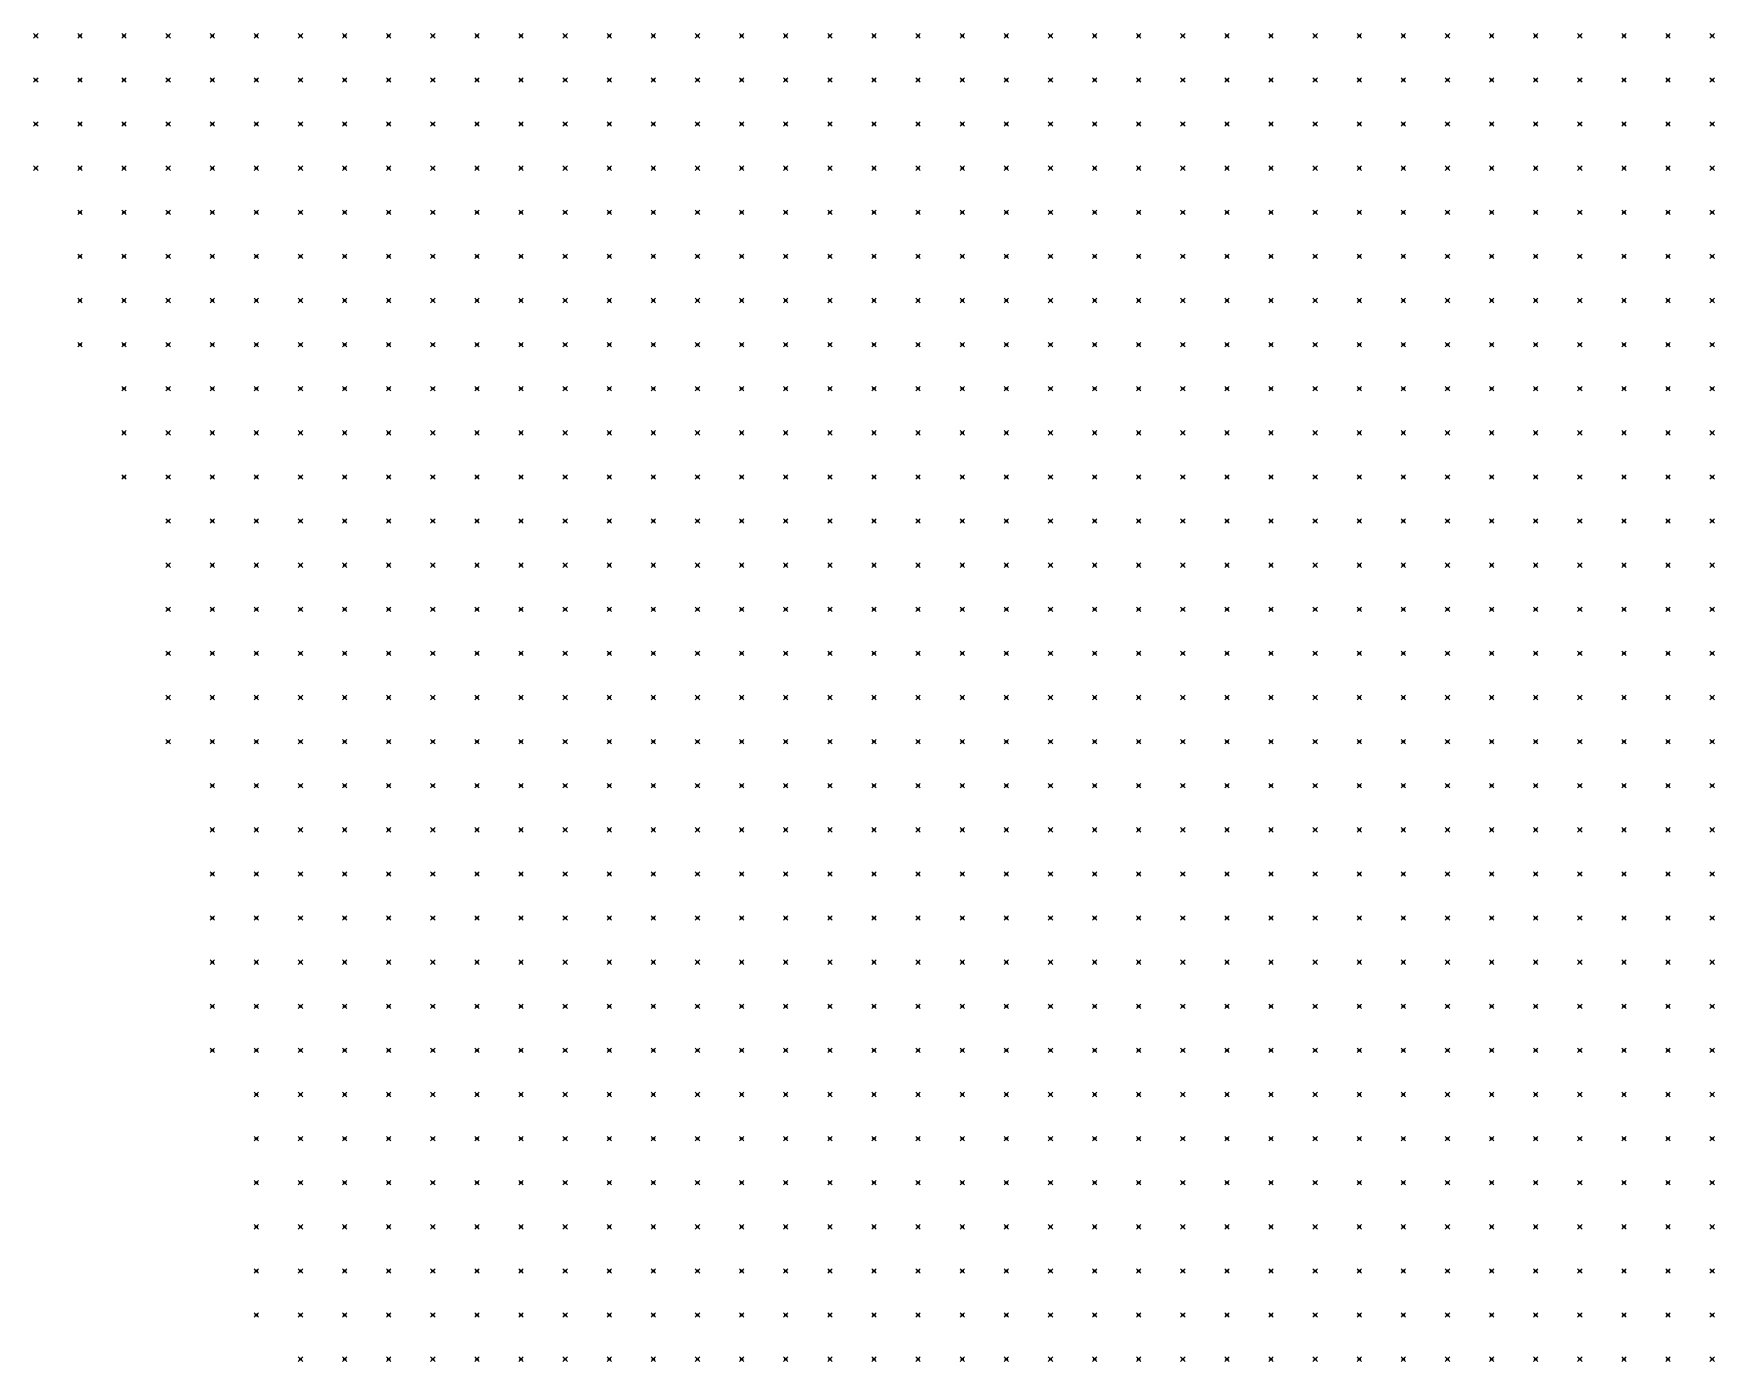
# Model space of a CAD drawing. Header units: metres. Extents: x 441556 to 446409, y 432338 to 461058.
# Drawn here: x 443727.1 to 443841.4, y 446105.1 to 446195.3 of the extents above; entities that cross this region are included whole.
import ezdxf

# ---------------------------------------------------------------- set-up
doc = ezdxf.new("R2010")
doc.units = ezdxf.units.M
doc.header["$MEASUREMENT"] = 0
doc.header["$PDMODE"] = 35
doc.header["$PDSIZE"] = 0.15
doc.layers.add('DTM-NOK-RevN_POINTS', color=91, linetype='Continuous')

msp = doc.modelspace()

# ---------------------------------------------------------------- linework, layer by layer
at = {"layer": 'DTM-NOK-RevN_POINTS'}
for p in [(443727.238, 446195.188, 488.461), (443730.237, 446195.188, 489.118), (443733.237, 446195.188, 489.915), (443736.236, 446195.188, 490.688), (443739.235, 446195.188, 491.676), (443742.235, 446195.188, 492.855), (443745.234, 446195.188, 493.84), (443748.233, 446195.188, 494.926), (443751.233, 446195.188, 495.488), (443754.232, 446195.188, 495.737), (443757.231, 446195.188, 495.699), (443760.231, 446195.188, 495.5), (443763.23, 446195.188, 494.868), (443766.229, 446195.188, 494.628), (443769.229, 446195.188, 494.293), (443772.228, 446195.188, 493.596), (443775.228, 446195.188, 492.779), (443778.227, 446195.188, 491.819), (443781.226, 446195.188, 490.841), (443784.226, 446195.188, 489.888), (443787.225, 446195.188, 488.761), (443790.224, 446195.188, 487.502), (443793.224, 446195.188, 486.4), (443796.223, 446195.188, 484.902), (443799.222, 446195.188, 483.657), (443802.222, 446195.188, 482.435), (443805.221, 446195.188, 481.112), (443808.221, 446195.188, 479.758), (443811.22, 446195.188, 478.684), (443814.219, 446195.188, 477.213), (443817.219, 446195.188, 475.537), (443820.218, 446195.188, 474.573), (443823.217, 446195.188, 473.397), (443826.217, 446195.188, 472.233), (443829.216, 446195.188, 471.049), (443832.215, 446195.188, 469.946), (443835.215, 446195.188, 468.918), (443838.214, 446195.188, 468.055), (443841.213, 446195.188, 467.556), (443727.238, 446192.189, 490.026), (443730.237, 446192.189, 490.614), (443733.237, 446192.189, 491.414), (443736.236, 446192.189, 492.132), (443739.235, 446192.189, 493.003), (443742.235, 446192.189, 493.898), (443745.234, 446192.189, 494.831), (443748.233, 446192.189, 495.531), (443751.233, 446192.189, 496.062), (443754.232, 446192.189, 496.283), (443757.231, 446192.189, 496.284), (443760.231, 446192.189, 495.956), (443763.23, 446192.189, 495.523), (443766.229, 446192.189, 495.357), (443769.229, 446192.189, 494.745), (443772.228, 446192.189, 493.782), (443775.228, 446192.189, 493.176), (443778.227, 446192.189, 491.952), (443781.226, 446192.189, 491.126), (443784.226, 446192.189, 489.97), (443787.225, 446192.189, 488.702), (443790.224, 446192.189, 487.538), (443793.224, 446192.189, 486.288), (443796.223, 446192.189, 484.961), (443799.222, 446192.189, 483.669), (443802.222, 446192.189, 482.445), (443805.221, 446192.189, 481.145), (443808.221, 446192.189, 480.078), (443811.22, 446192.189, 478.71), (443814.219, 446192.189, 477.167), (443817.219, 446192.189, 475.667), (443820.218, 446192.189, 474.482), (443823.217, 446192.189, 473.328), (443826.217, 446192.189, 472.093), (443829.216, 446192.189, 470.929), (443832.215, 446192.189, 469.559), (443835.215, 446192.189, 468.854), (443838.214, 446192.189, 467.966), (443841.213, 446192.189, 467.557), (443727.238, 446189.19, 491.813), (443730.237, 446189.19, 492.497), (443733.237, 446189.19, 493.321), (443736.236, 446189.19, 494.103), (443739.235, 446189.19, 494.721), (443742.235, 446189.19, 495.643), (443745.234, 446189.19, 496.072), (443748.233, 446189.19, 496.396), (443751.233, 446189.19, 496.838), (443754.232, 446189.19, 497.027), (443757.231, 446189.19, 496.79), (443760.231, 446189.19, 496.469), (443763.23, 446189.19, 496.365), (443766.229, 446189.19, 496.105), (443769.229, 446189.19, 494.982), (443772.228, 446189.19, 493.914), (443775.228, 446189.19, 493.153), (443778.227, 446189.19, 492.374), (443781.226, 446189.19, 491.078), (443784.226, 446189.19, 489.959), (443787.225, 446189.19, 488.705), (443790.224, 446189.19, 487.343), (443793.224, 446189.19, 486.242), (443796.223, 446189.19, 484.956), (443799.222, 446189.19, 483.736), (443802.222, 446189.19, 482.563), (443805.221, 446189.19, 481.024), (443808.221, 446189.19, 480.041), (443811.22, 446189.19, 478.63), (443814.219, 446189.19, 477.053), (443817.219, 446189.19, 475.605), (443820.218, 446189.19, 474.43), (443823.217, 446189.19, 473.173), (443826.217, 446189.19, 471.824), (443829.216, 446189.19, 470.77), (443832.215, 446189.19, 469.522), (443835.215, 446189.19, 468.632), (443838.214, 446189.19, 468.021), (443841.213, 446189.19, 467.528), (443727.238, 446186.19, 493.472), (443730.237, 446186.19, 494.171), (443733.237, 446186.19, 495.095), (443736.236, 446186.19, 496.269), (443739.235, 446186.19, 496.981), (443742.235, 446186.19, 497.764), (443745.234, 446186.19, 497.967), (443748.233, 446186.19, 497.912), (443751.233, 446186.19, 498.004), (443754.232, 446186.19, 497.897), (443757.231, 446186.19, 497.307), (443760.231, 446186.19, 497.237), (443763.23, 446186.19, 497.015), (443766.229, 446186.19, 496.456), (443769.229, 446186.19, 495.054), (443772.228, 446186.19, 494.017), (443775.228, 446186.19, 493.059), (443778.227, 446186.19, 492.199), (443781.226, 446186.19, 491.188), (443784.226, 446186.19, 489.436), (443787.225, 446186.19, 488.714), (443790.224, 446186.19, 487.147), (443793.224, 446186.19, 486.205), (443796.223, 446186.19, 484.972), (443799.222, 446186.19, 483.746), (443802.222, 446186.19, 482.514), (443805.221, 446186.19, 480.789), (443808.221, 446186.19, 479.897), (443811.22, 446186.19, 478.417), (443814.219, 446186.19, 476.869), (443817.219, 446186.19, 475.419), (443820.218, 446186.19, 474.186), (443823.217, 446186.19, 472.794), (443826.217, 446186.19, 471.632), (443829.216, 446186.19, 470.427), (443832.215, 446186.19, 469.39), (443835.215, 446186.19, 468.519), (443838.214, 446186.19, 468.131), (443841.213, 446186.19, 467.478), (443730.237, 446183.191, 495.949), (443733.237, 446183.191, 496.89), (443736.236, 446183.191, 498.338), (443739.235, 446183.191, 498.977), (443742.235, 446183.191, 499.143), (443745.234, 446183.191, 499.182), (443748.233, 446183.191, 499.323), (443751.233, 446183.191, 498.985), (443754.232, 446183.191, 498.599), (443757.231, 446183.191, 497.912), (443760.231, 446183.191, 497.762), (443763.23, 446183.191, 497.189), (443766.229, 446183.191, 496.263), (443769.229, 446183.191, 495.213), (443772.228, 446183.191, 494.221), (443775.228, 446183.191, 493.154), (443778.227, 446183.191, 492.289), (443781.226, 446183.191, 491.242), (443784.226, 446183.191, 489.874), (443787.225, 446183.191, 488.481), (443790.224, 446183.191, 486.959), (443793.224, 446183.191, 485.937), (443796.223, 446183.191, 484.754), (443799.222, 446183.191, 483.603), (443802.222, 446183.191, 482.112), (443805.221, 446183.191, 480.661), (443808.221, 446183.191, 479.836), (443811.22, 446183.191, 478.102), (443814.219, 446183.191, 476.487), (443817.219, 446183.191, 475.448), (443820.218, 446183.191, 474.131), (443823.217, 446183.191, 472.858), (443826.217, 446183.191, 471.657), (443829.216, 446183.191, 470.559), (443832.215, 446183.191, 469.409), (443835.215, 446183.191, 468.671), (443838.214, 446183.191, 468.227), (443841.213, 446183.191, 467.085), (443730.237, 446180.192, 497.638), (443733.237, 446180.192, 498.458), (443736.236, 446180.192, 499.447), (443739.235, 446180.192, 499.573), (443742.235, 446180.192, 499.649), (443745.234, 446180.192, 499.611), (443748.233, 446180.192, 499.496), (443751.233, 446180.192, 499.312), (443754.232, 446180.192, 498.847), (443757.231, 446180.192, 498.542), (443760.231, 446180.192, 498.128), (443763.23, 446180.192, 497.313), (443766.229, 446180.192, 496.254), (443769.229, 446180.192, 495.293), (443772.228, 446180.192, 494.295), (443775.228, 446180.192, 493.217), (443778.227, 446180.192, 492.258), (443781.226, 446180.192, 490.678), (443784.226, 446180.192, 489.22), (443787.225, 446180.192, 488.268), (443790.224, 446180.192, 487.089), (443793.224, 446180.192, 485.74), (443796.223, 446180.192, 484.465), (443799.222, 446180.192, 483.408), (443802.222, 446180.192, 481.85), (443805.221, 446180.192, 480.568), (443808.221, 446180.192, 479.657), (443811.22, 446180.192, 478.072), (443814.219, 446180.192, 476.366), (443817.219, 446180.192, 475.518), (443820.218, 446180.192, 474.371), (443823.217, 446180.192, 472.861), (443826.217, 446180.192, 471.5), (443829.216, 446180.192, 470.465), (443832.215, 446180.192, 469.295), (443835.215, 446180.192, 468.815), (443838.214, 446180.192, 467.945), (443841.213, 446180.192, 466.459), (443730.237, 446177.192, 499.092), (443733.237, 446177.192, 499.693), (443736.236, 446177.192, 499.582), (443739.235, 446177.192, 499.665), (443742.235, 446177.192, 499.726), (443745.234, 446177.192, 499.801), (443748.233, 446177.192, 499.629), (443751.233, 446177.192, 499.569), (443754.232, 446177.192, 499.524), (443757.231, 446177.192, 499.165), (443760.231, 446177.192, 498.373), (443763.23, 446177.192, 497.391), (443766.229, 446177.192, 496.339), (443769.229, 446177.192, 495.362), (443772.228, 446177.192, 494.118), (443775.228, 446177.192, 492.935), (443778.227, 446177.192, 492.037), (443781.226, 446177.192, 490.784), (443784.226, 446177.192, 489.242), (443787.225, 446177.192, 488.198), (443790.224, 446177.192, 486.932), (443793.224, 446177.192, 485.623), (443796.223, 446177.192, 484.643), (443799.222, 446177.192, 483.463), (443802.222, 446177.192, 481.978), (443805.221, 446177.192, 480.501), (443808.221, 446177.192, 479.873), (443811.22, 446177.192, 478.118), (443814.219, 446177.192, 476.652), (443817.219, 446177.192, 475.69), (443820.218, 446177.192, 474.196), (443823.217, 446177.192, 472.931), (443826.217, 446177.192, 471.582), (443829.216, 446177.192, 470.566), (443832.215, 446177.192, 469.615), (443835.215, 446177.192, 468.952), (443838.214, 446177.192, 468.354), (443841.213, 446177.192, 466.457), (443730.237, 446174.193, 500.657), (443733.237, 446174.193, 501.225), (443736.236, 446174.193, 500.663), (443739.235, 446174.193, 500.036), (443742.235, 446174.193, 499.816), (443745.234, 446174.193, 499.802), (443748.233, 446174.193, 499.77), (443751.233, 446174.193, 500.1), (443754.232, 446174.193, 500.27), (443757.231, 446174.193, 499.684), (443760.231, 446174.193, 498.677), (443763.23, 446174.193, 497.739), (443766.229, 446174.193, 496.722), (443769.229, 446174.193, 495.3), (443772.228, 446174.193, 494.014), (443775.228, 446174.193, 492.801), (443778.227, 446174.193, 491.659), (443781.226, 446174.193, 490.463), (443784.226, 446174.193, 489.308), (443787.225, 446174.193, 487.982), (443790.224, 446174.193, 486.921), (443793.224, 446174.193, 485.714), (443796.223, 446174.193, 484.643), (443799.222, 446174.193, 483.111), (443802.222, 446174.193, 481.588), (443805.221, 446174.193, 480.552), (443808.221, 446174.193, 480.099), (443811.22, 446174.193, 478.121), (443814.219, 446174.193, 476.695), (443817.219, 446174.193, 475.84), (443820.218, 446174.193, 474.44), (443823.217, 446174.193, 472.913), (443826.217, 446174.193, 471.707), (443829.216, 446174.193, 470.585), (443832.215, 446174.193, 469.5), (443835.215, 446174.193, 469.014), (443838.214, 446174.193, 468.003), (443841.213, 446174.193, 466.253), (443733.237, 446171.193, 502.684), (443736.236, 446171.193, 502.934), (443739.235, 446171.193, 502.27), (443742.235, 446171.193, 501.316), (443745.234, 446171.193, 500.344), (443748.233, 446171.193, 500.249), (443751.233, 446171.193, 500.847), (443754.232, 446171.193, 500.868), (443757.231, 446171.193, 500.059), (443760.231, 446171.193, 498.901), (443763.23, 446171.193, 497.793), (443766.229, 446171.193, 496.676), (443769.229, 446171.193, 495.308), (443772.228, 446171.193, 493.696), (443775.228, 446171.193, 492.325), (443778.227, 446171.193, 491.493), (443781.226, 446171.193, 490.592), (443784.226, 446171.193, 488.971), (443787.225, 446171.193, 487.936), (443790.224, 446171.193, 486.896), (443793.224, 446171.193, 485.656), (443796.223, 446171.193, 484.291), (443799.222, 446171.193, 483.027), (443802.222, 446171.193, 481.144), (443805.221, 446171.193, 480.506), (443808.221, 446171.193, 479.858), (443811.22, 446171.193, 478.026), (443814.219, 446171.193, 476.8), (443817.219, 446171.193, 475.871), (443820.218, 446171.193, 474.333), (443823.217, 446171.193, 473.132), (443826.217, 446171.193, 471.879), (443829.216, 446171.193, 470.681), (443832.215, 446171.193, 469.658), (443835.215, 446171.193, 469.303), (443838.214, 446171.193, 467.726), (443841.213, 446171.193, 465.903), (443733.237, 446168.194, 503.879), (443736.236, 446168.194, 504.13), (443739.235, 446168.194, 504.237), (443742.235, 446168.194, 503.854), (443745.234, 446168.194, 502.485), (443748.233, 446168.194, 501.735), (443751.233, 446168.194, 501.722), (443754.232, 446168.194, 501.503), (443757.231, 446168.194, 500.377), (443760.231, 446168.194, 499.054), (443763.23, 446168.194, 497.882), (443766.229, 446168.194, 496.715), (443769.229, 446168.194, 495.511), (443772.228, 446168.194, 493.99), (443775.228, 446168.194, 492.643), (443778.227, 446168.194, 491.619), (443781.226, 446168.194, 490.399), (443784.226, 446168.194, 488.919), (443787.225, 446168.194, 487.936), (443790.224, 446168.194, 486.824), (443793.224, 446168.194, 485.303), (443796.223, 446168.194, 483.796), (443799.222, 446168.194, 482.667), (443802.222, 446168.194, 480.887), (443805.221, 446168.194, 480.25), (443808.221, 446168.194, 479.668), (443811.22, 446168.194, 478.264), (443814.219, 446168.194, 477.034), (443817.219, 446168.194, 476.077), (443820.218, 446168.194, 474.641), (443823.217, 446168.194, 473.409), (443826.217, 446168.194, 472.034), (443829.216, 446168.194, 470.843), (443832.215, 446168.194, 469.663), (443835.215, 446168.194, 469.353), (443838.214, 446168.194, 467.509), (443841.213, 446168.194, 465.604), (443733.237, 446165.195, 504.839), (443736.236, 446165.195, 505.183), (443739.235, 446165.195, 505.278), (443742.235, 446165.195, 505.03), (443745.234, 446165.195, 503.916), (443748.233, 446165.195, 502.89), (443751.233, 446165.195, 502.664), (443754.232, 446165.195, 501.911), (443757.231, 446165.195, 500.652), (443760.231, 446165.195, 499.721), (443763.23, 446165.195, 498.344), (443766.229, 446165.195, 496.935), (443769.229, 446165.195, 495.43), (443772.228, 446165.195, 494.036), (443775.228, 446165.195, 493.029), (443778.227, 446165.195, 491.744), (443781.226, 446165.195, 490.426), (443784.226, 446165.195, 488.728), (443787.225, 446165.195, 487.669), (443790.224, 446165.195, 486.406), (443793.224, 446165.195, 484.952), (443796.223, 446165.195, 483.464), (443799.222, 446165.195, 481.672), (443802.222, 446165.195, 480.48), (443805.221, 446165.195, 479.841), (443808.221, 446165.195, 479.31), (443811.22, 446165.195, 478.281), (443814.219, 446165.195, 477.439), (443817.219, 446165.195, 476.177), (443820.218, 446165.195, 474.744), (443823.217, 446165.195, 473.357), (443826.217, 446165.195, 472.169), (443829.216, 446165.195, 470.856), (443832.215, 446165.195, 470.07), (443835.215, 446165.195, 469.111), (443838.214, 446165.195, 467.191), (443841.213, 446165.195, 465.393), (443736.236, 446162.195, 506.355), (443739.235, 446162.195, 506.382), (443742.235, 446162.195, 505.843), (443745.234, 446162.195, 504.643), (443748.233, 446162.195, 504.065), (443751.233, 446162.195, 503.257), (443754.232, 446162.195, 502.098), (443757.231, 446162.195, 501.117), (443760.231, 446162.195, 499.918), (443763.23, 446162.195, 498.517), (443766.229, 446162.195, 496.688), (443769.229, 446162.195, 495.197), (443772.228, 446162.195, 493.876), (443775.228, 446162.195, 492.754), (443778.227, 446162.195, 491.739), (443781.226, 446162.195, 490.398), (443784.226, 446162.195, 488.957), (443787.225, 446162.195, 487.595), (443790.224, 446162.195, 486.1), (443793.224, 446162.195, 484.536), (443796.223, 446162.195, 483.063), (443799.222, 446162.195, 481.487), (443802.222, 446162.195, 480.497), (443805.221, 446162.195, 479.632), (443808.221, 446162.195, 479.167), (443811.22, 446162.195, 478.365), (443814.219, 446162.195, 477.465), (443817.219, 446162.195, 476.075), (443820.218, 446162.195, 474.855), (443823.217, 446162.195, 473.422), (443826.217, 446162.195, 472.064), (443829.216, 446162.195, 471.019), (443832.215, 446162.195, 470.178), (443835.215, 446162.195, 468.754), (443838.214, 446162.195, 466.898), (443841.213, 446162.195, 465.428), (443736.236, 446159.196, 507.447), (443739.235, 446159.196, 507.33), (443742.235, 446159.196, 506.478), (443745.234, 446159.196, 505.689), (443748.233, 446159.196, 504.804), (443751.233, 446159.196, 503.68), (443754.232, 446159.196, 502.424), (443757.231, 446159.196, 501.216), (443760.231, 446159.196, 500.148), (443763.23, 446159.196, 498.699), (443766.229, 446159.196, 496.695), (443769.229, 446159.196, 495.316), (443772.228, 446159.196, 493.626), (443775.228, 446159.196, 492.3), (443778.227, 446159.196, 491.339), (443781.226, 446159.196, 490.052), (443784.226, 446159.196, 488.862), (443787.225, 446159.196, 487.52), (443790.224, 446159.196, 486.001), (443793.224, 446159.196, 484.514), (443796.223, 446159.196, 483.157), (443799.222, 446159.196, 481.583), (443802.222, 446159.196, 480.479), (443805.221, 446159.196, 479.604), (443808.221, 446159.196, 478.868), (443811.22, 446159.196, 478.336), (443814.219, 446159.196, 477.416), (443817.219, 446159.196, 476.041), (443820.218, 446159.196, 474.55), (443823.217, 446159.196, 473.427), (443826.217, 446159.196, 472.085), (443829.216, 446159.196, 471.044), (443832.215, 446159.196, 470.372), (443835.215, 446159.196, 468.445), (443838.214, 446159.196, 466.527), (443841.213, 446159.196, 465.204), (443736.236, 446156.197, 508.486), (443739.235, 446156.197, 508.08), (443742.235, 446156.197, 507.178), (443745.234, 446156.197, 506.445), (443748.233, 446156.197, 505.411), (443751.233, 446156.197, 504.229), (443754.232, 446156.197, 502.804), (443757.231, 446156.197, 501.526), (443760.231, 446156.197, 500.219), (443763.23, 446156.197, 498.434), (443766.229, 446156.197, 496.782), (443769.229, 446156.197, 495.027), (443772.228, 446156.197, 493.319), (443775.228, 446156.197, 492.127), (443778.227, 446156.197, 491.177), (443781.226, 446156.197, 489.83), (443784.226, 446156.197, 488.695), (443787.225, 446156.197, 487.28), (443790.224, 446156.197, 485.698), (443793.224, 446156.197, 484.437), (443796.223, 446156.197, 483.111), (443799.222, 446156.197, 481.371), (443802.222, 446156.197, 480.416), (443805.221, 446156.197, 479.55), (443808.221, 446156.197, 478.759), (443811.22, 446156.197, 478.186), (443814.219, 446156.197, 476.942), (443817.219, 446156.197, 475.782), (443820.218, 446156.197, 474.493), (443823.217, 446156.197, 473.283), (443826.217, 446156.197, 472.07), (443829.216, 446156.197, 471.272), (443832.215, 446156.197, 470.148), (443835.215, 446156.197, 468.366), (443838.214, 446156.197, 466.444), (443841.213, 446156.197, 465.017), (443736.236, 446153.197, 509.236), (443739.235, 446153.197, 508.76), (443742.235, 446153.197, 508.153), (443745.234, 446153.197, 507.158), (443748.233, 446153.197, 505.88), (443751.233, 446153.197, 504.583), (443754.232, 446153.197, 503.154), (443757.231, 446153.197, 501.618), (443760.231, 446153.197, 500.106), (443763.23, 446153.197, 498.794), (443766.229, 446153.197, 497.066), (443769.229, 446153.197, 495.202), (443772.228, 446153.197, 493.539), (443775.228, 446153.197, 492.096), (443778.227, 446153.197, 490.858), (443781.226, 446153.197, 489.401), (443784.226, 446153.197, 488.238), (443787.225, 446153.197, 486.38), (443790.224, 446153.197, 485.285), (443793.224, 446153.197, 484.102), (443796.223, 446153.197, 483.302), (443799.222, 446153.197, 481.765), (443802.222, 446153.197, 480.404), (443805.221, 446153.197, 479.324), (443808.221, 446153.197, 478.653), (443811.22, 446153.197, 478.16), (443814.219, 446153.197, 476.82), (443817.219, 446153.197, 475.657), (443820.218, 446153.197, 474.577), (443823.217, 446153.197, 473.176), (443826.217, 446153.197, 472.123), (443829.216, 446153.197, 471.327), (443832.215, 446153.197, 469.791), (443835.215, 446153.197, 468.144), (443838.214, 446153.197, 466.433), (443841.213, 446153.197, 464.812), (443736.236, 446150.198, 509.952), (443739.235, 446150.198, 509.531), (443742.235, 446150.198, 508.659), (443745.234, 446150.198, 507.542), (443748.233, 446150.198, 506.23), (443751.233, 446150.198, 504.913), (443754.232, 446150.198, 503.513), (443757.231, 446150.198, 502.079), (443760.231, 446150.198, 500.736), (443763.23, 446150.198, 498.901), (443766.229, 446150.198, 497.177), (443769.229, 446150.198, 495.349), (443772.228, 446150.198, 493.732), (443775.228, 446150.198, 492.291), (443778.227, 446150.198, 491.015), (443781.226, 446150.198, 489.242), (443784.226, 446150.198, 487.927), (443787.225, 446150.198, 486.627), (443790.224, 446150.198, 485.064), (443793.224, 446150.198, 484.165), (443796.223, 446150.198, 483.398), (443799.222, 446150.198, 481.922), (443802.222, 446150.198, 480.447), (443805.221, 446150.198, 479.551), (443808.221, 446150.198, 478.66), (443811.22, 446150.198, 477.932), (443814.219, 446150.198, 476.829), (443817.219, 446150.198, 475.685), (443820.218, 446150.198, 474.473), (443823.217, 446150.198, 473.357), (443826.217, 446150.198, 472.27), (443829.216, 446150.198, 471.131), (443832.215, 446150.198, 469.522), (443835.215, 446150.198, 467.667), (443838.214, 446150.198, 466.01), (443841.213, 446150.198, 464.444), (443736.236, 446147.199, 510.757), (443739.235, 446147.199, 510.155), (443742.235, 446147.199, 509.221), (443745.234, 446147.199, 507.961), (443748.233, 446147.199, 506.633), (443751.233, 446147.199, 505.228), (443754.232, 446147.199, 503.488), (443757.231, 446147.199, 502.4), (443760.231, 446147.199, 500.725), (443763.23, 446147.199, 499.111), (443766.229, 446147.199, 497.303), (443769.229, 446147.199, 495.542), (443772.228, 446147.199, 494.079), (443775.228, 446147.199, 492.581), (443778.227, 446147.199, 491.27), (443781.226, 446147.199, 489.498), (443784.226, 446147.199, 488.065), (443787.225, 446147.199, 486.71), (443790.224, 446147.199, 485.068), (443793.224, 446147.199, 484.273), (443796.223, 446147.199, 483.619), (443799.222, 446147.199, 482.202), (443802.222, 446147.199, 480.929), (443805.221, 446147.199, 479.78), (443808.221, 446147.199, 478.867), (443811.22, 446147.199, 477.996), (443814.219, 446147.199, 476.899), (443817.219, 446147.199, 475.72), (443820.218, 446147.199, 474.491), (443823.217, 446147.199, 473.509), (443826.217, 446147.199, 472.068), (443829.216, 446147.199, 470.309), (443832.215, 446147.199, 468.999), (443835.215, 446147.199, 467.373), (443838.214, 446147.199, 465.575), (443841.213, 446147.199, 463.776), (443739.235, 446144.199, 510.779), (443742.235, 446144.199, 509.516), (443745.234, 446144.199, 508.416), (443748.233, 446144.199, 506.79), (443751.233, 446144.199, 505.303), (443754.232, 446144.199, 503.892), (443757.231, 446144.199, 502.532), (443760.231, 446144.199, 500.57), (443763.23, 446144.199, 499.285), (443766.229, 446144.199, 497.508), (443769.229, 446144.199, 495.899), (443772.228, 446144.199, 494.53), (443775.228, 446144.199, 493.13), (443778.227, 446144.199, 491.816), (443781.226, 446144.199, 489.839), (443784.226, 446144.199, 488.279), (443787.225, 446144.199, 487.172), (443790.224, 446144.199, 485.59), (443793.224, 446144.199, 484.611), (443796.223, 446144.199, 484.119), (443799.222, 446144.199, 482.523), (443802.222, 446144.199, 481.081), (443805.221, 446144.199, 479.947), (443808.221, 446144.199, 479.03), (443811.22, 446144.199, 477.964), (443814.219, 446144.199, 477.05), (443817.219, 446144.199, 475.691), (443820.218, 446144.199, 474.277), (443823.217, 446144.199, 473.371), (443826.217, 446144.199, 471.406), (443829.216, 446144.199, 469.657), (443832.215, 446144.199, 468.437), (443835.215, 446144.199, 467.019), (443838.214, 446144.199, 465.234), (443841.213, 446144.199, 463.492), (443739.235, 446141.2, 511.101), (443742.235, 446141.2, 509.599), (443745.234, 446141.2, 508.172), (443748.233, 446141.2, 506.999), (443751.233, 446141.2, 505.643), (443754.232, 446141.2, 504.004), (443757.231, 446141.2, 502.597), (443760.231, 446141.2, 501.054), (443763.23, 446141.2, 499.433), (443766.229, 446141.2, 497.792), (443769.229, 446141.2, 496.102), (443772.228, 446141.2, 494.527), (443775.228, 446141.2, 493.374), (443778.227, 446141.2, 492.34), (443781.226, 446141.2, 490.4), (443784.226, 446141.2, 488.806), (443787.225, 446141.2, 487.579), (443790.224, 446141.2, 486.287), (443793.224, 446141.2, 484.888), (443796.223, 446141.2, 484.404), (443799.222, 446141.2, 482.844), (443802.222, 446141.2, 481.214), (443805.221, 446141.2, 480.244), (443808.221, 446141.2, 479.167), (443811.22, 446141.2, 478.01), (443814.219, 446141.2, 476.955), (443817.219, 446141.2, 475.646), (443820.218, 446141.2, 474.353), (443823.217, 446141.2, 473.169), (443826.217, 446141.2, 471.37), (443829.216, 446141.2, 469.663), (443832.215, 446141.2, 468.105), (443835.215, 446141.2, 466.73), (443838.214, 446141.2, 465.262), (443841.213, 446141.2, 463.472), (443739.235, 446138.2, 511.397), (443742.235, 446138.2, 510.025), (443745.234, 446138.2, 508.726), (443748.233, 446138.2, 507.22), (443751.233, 446138.2, 505.678), (443754.232, 446138.2, 504.13), (443757.231, 446138.2, 502.689), (443760.231, 446138.2, 501.231), (443763.23, 446138.2, 499.499), (443766.229, 446138.2, 498.133), (443769.229, 446138.2, 496.575), (443772.228, 446138.2, 495.127), (443775.228, 446138.2, 493.732), (443778.227, 446138.2, 492.483), (443781.226, 446138.2, 490.569), (443784.226, 446138.2, 489.181), (443787.225, 446138.2, 488.01), (443790.224, 446138.2, 486.562), (443793.224, 446138.2, 485.103), (443796.223, 446138.2, 484.388), (443799.222, 446138.2, 482.641), (443802.222, 446138.2, 481.257), (443805.221, 446138.2, 480.252), (443808.221, 446138.2, 479.238), (443811.22, 446138.2, 478.195), (443814.219, 446138.2, 477.071), (443817.219, 446138.2, 475.75), (443820.218, 446138.2, 474.539), (443823.217, 446138.2, 473.451), (443826.217, 446138.2, 471.428), (443829.216, 446138.2, 469.765), (443832.215, 446138.2, 468.347), (443835.215, 446138.2, 466.847), (443838.214, 446138.2, 465.179), (443841.213, 446138.2, 463.364), (443739.235, 446135.201, 511.94), (443742.235, 446135.201, 510.471), (443745.234, 446135.201, 509.095), (443748.233, 446135.201, 507.452), (443751.233, 446135.201, 505.921), (443754.232, 446135.201, 504.324), (443757.231, 446135.201, 502.812), (443760.231, 446135.201, 501.217), (443763.23, 446135.201, 499.766), (443766.229, 446135.201, 498.036), (443769.229, 446135.201, 496.702), (443772.228, 446135.201, 495.155), (443775.228, 446135.201, 493.878), (443778.227, 446135.201, 492.611), (443781.226, 446135.201, 490.749), (443784.226, 446135.201, 489.39), (443787.225, 446135.201, 488.247), (443790.224, 446135.201, 486.682), (443793.224, 446135.201, 485.353), (443796.223, 446135.201, 484.494), (443799.222, 446135.201, 482.827), (443802.222, 446135.201, 481.379), (443805.221, 446135.201, 480.519), (443808.221, 446135.201, 479.319), (443811.22, 446135.201, 478.235), (443814.219, 446135.201, 477.212), (443817.219, 446135.201, 476.02), (443820.218, 446135.201, 474.459), (443823.217, 446135.201, 473.148), (443826.217, 446135.201, 471.824), (443829.216, 446135.201, 470.102), (443832.215, 446135.201, 468.4), (443835.215, 446135.201, 466.895), (443838.214, 446135.201, 465.196), (443841.213, 446135.201, 463.461), (443739.235, 446132.202, 512.495), (443742.235, 446132.202, 510.911), (443745.234, 446132.202, 509.276), (443748.233, 446132.202, 507.709), (443751.233, 446132.202, 506.192), (443754.232, 446132.202, 504.611), (443757.231, 446132.202, 503.017), (443760.231, 446132.202, 501.312), (443763.23, 446132.202, 499.782), (443766.229, 446132.202, 498.435), (443769.229, 446132.202, 496.476), (443772.228, 446132.202, 495.045), (443775.228, 446132.202, 493.939), (443778.227, 446132.202, 492.696), (443781.226, 446132.202, 491.049), (443784.226, 446132.202, 489.437), (443787.225, 446132.202, 488.409), (443790.224, 446132.202, 486.885), (443793.224, 446132.202, 485.629), (443796.223, 446132.202, 484.387), (443799.222, 446132.202, 482.823), (443802.222, 446132.202, 481.453), (443805.221, 446132.202, 480.561), (443808.221, 446132.202, 479.389), (443811.22, 446132.202, 478.326), (443814.219, 446132.202, 477.424), (443817.219, 446132.202, 476.134), (443820.218, 446132.202, 474.606), (443823.217, 446132.202, 473.08), (443826.217, 446132.202, 471.972), (443829.216, 446132.202, 470.47), (443832.215, 446132.202, 468.779), (443835.215, 446132.202, 467.111), (443838.214, 446132.202, 465.483), (443841.213, 446132.202, 463.877), (443739.235, 446129.202, 513.537), (443742.235, 446129.202, 511.407), (443745.234, 446129.202, 509.618), (443748.233, 446129.202, 507.882), (443751.233, 446129.202, 506.313), (443754.232, 446129.202, 504.63), (443757.231, 446129.202, 503.168), (443760.231, 446129.202, 501.537), (443763.23, 446129.202, 499.921), (443766.229, 446129.202, 498.493), (443769.229, 446129.202, 496.669), (443772.228, 446129.202, 495.294), (443775.228, 446129.202, 494.038), (443778.227, 446129.202, 492.788), (443781.226, 446129.202, 491.018), (443784.226, 446129.202, 489.607), (443787.225, 446129.202, 488.443), (443790.224, 446129.202, 486.965), (443793.224, 446129.202, 485.596), (443796.223, 446129.202, 484.546), (443799.222, 446129.202, 483.083), (443802.222, 446129.202, 481.685), (443805.221, 446129.202, 480.778), (443808.221, 446129.202, 479.511), (443811.22, 446129.202, 478.436), (443814.219, 446129.202, 477.553), (443817.219, 446129.202, 475.976), (443820.218, 446129.202, 474.63), (443823.217, 446129.202, 473.264), (443826.217, 446129.202, 472.153), (443829.216, 446129.202, 470.771), (443832.215, 446129.202, 468.995), (443835.215, 446129.202, 467.384), (443838.214, 446129.202, 465.822), (443841.213, 446129.202, 464.381), (443739.235, 446126.203, 513.905), (443742.235, 446126.203, 511.765), (443745.234, 446126.203, 509.866), (443748.233, 446126.203, 508.079), (443751.233, 446126.203, 506.461), (443754.232, 446126.203, 504.749), (443757.231, 446126.203, 503.233), (443760.231, 446126.203, 501.727), (443763.23, 446126.203, 500.024), (443766.229, 446126.203, 498.551), (443769.229, 446126.203, 496.79), (443772.228, 446126.203, 495.417), (443775.228, 446126.203, 494.096), (443778.227, 446126.203, 492.815), (443781.226, 446126.203, 490.84), (443784.226, 446126.203, 489.621), (443787.225, 446126.203, 488.363), (443790.224, 446126.203, 487.07), (443793.224, 446126.203, 485.702), (443796.223, 446126.203, 484.562), (443799.222, 446126.203, 483.011), (443802.222, 446126.203, 481.804), (443805.221, 446126.203, 480.84), (443808.221, 446126.203, 479.676), (443811.22, 446126.203, 478.6), (443814.219, 446126.203, 477.587), (443817.219, 446126.203, 475.964), (443820.218, 446126.203, 474.58), (443823.217, 446126.203, 473.211), (443826.217, 446126.203, 472.146), (443829.216, 446126.203, 470.79), (443832.215, 446126.203, 468.937), (443835.215, 446126.203, 467.476), (443838.214, 446126.203, 465.988), (443841.213, 446126.203, 464.837), (443742.235, 446123.204, 511.967), (443745.234, 446123.204, 510.069), (443748.233, 446123.204, 508.33), (443751.233, 446123.204, 506.68), (443754.232, 446123.204, 504.976), (443757.231, 446123.204, 503.337), (443760.231, 446123.204, 501.719), (443763.23, 446123.204, 500.066), (443766.229, 446123.204, 498.366), (443769.229, 446123.204, 496.819), (443772.228, 446123.204, 495.412), (443775.228, 446123.204, 493.938), (443778.227, 446123.204, 492.559), (443781.226, 446123.204, 490.856), (443784.226, 446123.204, 489.783), (443787.225, 446123.204, 488.556), (443790.224, 446123.204, 487.057), (443793.224, 446123.204, 485.759), (443796.223, 446123.204, 484.757), (443799.222, 446123.204, 483.331), (443802.222, 446123.204, 482.024), (443805.221, 446123.204, 480.952), (443808.221, 446123.204, 479.753), (443811.22, 446123.204, 478.654), (443814.219, 446123.204, 477.675), (443817.219, 446123.204, 476.037), (443820.218, 446123.204, 474.595), (443823.217, 446123.204, 473.312), (443826.217, 446123.204, 472.19), (443829.216, 446123.204, 470.721), (443832.215, 446123.204, 468.953), (443835.215, 446123.204, 467.64), (443838.214, 446123.204, 466.108), (443841.213, 446123.204, 464.94), (443742.235, 446120.204, 512.035), (443745.234, 446120.204, 510.231), (443748.233, 446120.204, 508.491), (443751.233, 446120.204, 506.823), (443754.232, 446120.204, 505.08), (443757.231, 446120.204, 503.358), (443760.231, 446120.204, 501.812), (443763.23, 446120.204, 499.94), (443766.229, 446120.204, 498.195), (443769.229, 446120.204, 496.7), (443772.228, 446120.204, 495.089), (443775.228, 446120.204, 493.761), (443778.227, 446120.204, 492.17), (443781.226, 446120.204, 490.688), (443784.226, 446120.204, 489.553), (443787.225, 446120.204, 488.439), (443790.224, 446120.204, 487.151), (443793.224, 446120.204, 485.759), (443796.223, 446120.204, 484.778), (443799.222, 446120.204, 483.267), (443802.222, 446120.204, 481.923), (443805.221, 446120.204, 480.974), (443808.221, 446120.204, 479.871), (443811.22, 446120.204, 478.642), (443814.219, 446120.204, 477.625), (443817.219, 446120.204, 476.08), (443820.218, 446120.204, 474.565), (443823.217, 446120.204, 473.193), (443826.217, 446120.204, 472.238), (443829.216, 446120.204, 470.663), (443832.215, 446120.204, 469.115), (443835.215, 446120.204, 467.477), (443838.214, 446120.204, 466.137), (443841.213, 446120.204, 464.904), (443742.235, 446117.205, 512.024), (443745.234, 446117.205, 510.366), (443748.233, 446117.205, 508.59), (443751.233, 446117.205, 506.893), (443754.232, 446117.205, 505.159), (443757.231, 446117.205, 503.552), (443760.231, 446117.205, 501.838), (443763.23, 446117.205, 499.909), (443766.229, 446117.205, 497.994), (443769.229, 446117.205, 496.058), (443772.228, 446117.205, 494.496), (443775.228, 446117.205, 492.966), (443778.227, 446117.205, 491.718), (443781.226, 446117.205, 490.391), (443784.226, 446117.205, 489.404), (443787.225, 446117.205, 488.136), (443790.224, 446117.205, 487.079), (443793.224, 446117.205, 485.903), (443796.223, 446117.205, 484.687), (443799.222, 446117.205, 483.203), (443802.222, 446117.205, 481.996), (443805.221, 446117.205, 480.841), (443808.221, 446117.205, 479.654), (443811.22, 446117.205, 478.576), (443814.219, 446117.205, 477.715), (443817.219, 446117.205, 475.862), (443820.218, 446117.205, 474.595), (443823.217, 446117.205, 473.237), (443826.217, 446117.205, 472.098), (443829.216, 446117.205, 470.337), (443832.215, 446117.205, 468.869), (443835.215, 446117.205, 467.301), (443838.214, 446117.205, 466.029), (443841.213, 446117.205, 464.44), (443742.235, 446114.206, 512.161), (443745.234, 446114.206, 510.502), (443748.233, 446114.206, 508.654), (443751.233, 446114.206, 506.953), (443754.232, 446114.206, 505.134), (443757.231, 446114.206, 503.599), (443760.231, 446114.206, 501.87), (443763.23, 446114.206, 499.662), (443766.229, 446114.206, 498.109), (443769.229, 446114.206, 495.789), (443772.228, 446114.206, 493.806), (443775.228, 446114.206, 492.465), (443778.227, 446114.206, 491.066), (443781.226, 446114.206, 490.072), (443784.226, 446114.206, 488.874), (443787.225, 446114.206, 487.816), (443790.224, 446114.206, 486.834), (443793.224, 446114.206, 485.833), (443796.223, 446114.206, 484.594), (443799.222, 446114.206, 483.367), (443802.222, 446114.206, 482.075), (443805.221, 446114.206, 480.895), (443808.221, 446114.206, 479.727), (443811.22, 446114.206, 478.664), (443814.219, 446114.206, 477.754), (443817.219, 446114.206, 475.879), (443820.218, 446114.206, 474.558), (443823.217, 446114.206, 473.315), (443826.217, 446114.206, 471.972), (443829.216, 446114.206, 470.337), (443832.215, 446114.206, 468.624), (443835.215, 446114.206, 467.138), (443838.214, 446114.206, 465.538), (443841.213, 446114.206, 463.733), (443742.235, 446111.206, 512.167), (443745.234, 446111.206, 510.46), (443748.233, 446111.206, 508.642), (443751.233, 446111.206, 507.031), (443754.232, 446111.206, 505.253), (443757.231, 446111.206, 503.594), (443760.231, 446111.206, 501.839), (443763.23, 446111.206, 500.225), (443766.229, 446111.206, 498.201), (443769.229, 446111.206, 496.257), (443772.228, 446111.206, 494.38), (443775.228, 446111.206, 492.628), (443778.227, 446111.206, 491.189), (443781.226, 446111.206, 490.102), (443784.226, 446111.206, 488.653), (443787.225, 446111.206, 487.602), (443790.224, 446111.206, 486.66), (443793.224, 446111.206, 485.585), (443796.223, 446111.206, 484.454), (443799.222, 446111.206, 483.48), (443802.222, 446111.206, 482.23), (443805.221, 446111.206, 481.009), (443808.221, 446111.206, 479.693), (443811.22, 446111.206, 478.539), (443814.219, 446111.206, 477.404), (443817.219, 446111.206, 475.876), (443820.218, 446111.206, 474.381), (443823.217, 446111.206, 473.042), (443826.217, 446111.206, 471.631), (443829.216, 446111.206, 470.027), (443832.215, 446111.206, 468.267), (443835.215, 446111.206, 466.734), (443838.214, 446111.206, 465.001), (443841.213, 446111.206, 463.25), (443742.235, 446108.207, 512.15), (443745.234, 446108.207, 510.384), (443748.233, 446108.207, 508.645), (443751.233, 446108.207, 506.84), (443754.232, 446108.207, 505.165), (443757.231, 446108.207, 503.479), (443760.231, 446108.207, 501.929), (443763.23, 446108.207, 500.328), (443766.229, 446108.207, 498.472), (443769.229, 446108.207, 496.741), (443772.228, 446108.207, 494.939), (443775.228, 446108.207, 493.37), (443778.227, 446108.207, 491.722), (443781.226, 446108.207, 490.595), (443784.226, 446108.207, 488.916), (443787.225, 446108.207, 487.619), (443790.224, 446108.207, 486.623), (443793.224, 446108.207, 485.553), (443796.223, 446108.207, 484.34), (443799.222, 446108.207, 483.2), (443802.222, 446108.207, 481.935), (443805.221, 446108.207, 480.762), (443808.221, 446108.207, 479.476), (443811.22, 446108.207, 478.206), (443814.219, 446108.207, 476.842), (443817.219, 446108.207, 475.33), (443820.218, 446108.207, 473.966), (443823.217, 446108.207, 472.835), (443826.217, 446108.207, 471.054), (443829.216, 446108.207, 469.716), (443832.215, 446108.207, 467.97), (443835.215, 446108.207, 466.362), (443838.214, 446108.207, 464.551), (443841.213, 446108.207, 462.807), (443745.234, 446105.208, 510.289), (443748.233, 446105.208, 508.393), (443751.233, 446105.208, 506.771), (443754.232, 446105.208, 505.095), (443757.231, 446105.208, 503.458), (443760.231, 446105.208, 501.943), (443763.23, 446105.208, 500.239), (443766.229, 446105.208, 498.733), (443769.229, 446105.208, 496.911), (443772.228, 446105.208, 495.099), (443775.228, 446105.208, 493.945), (443778.227, 446105.208, 492.302), (443781.226, 446105.208, 490.851), (443784.226, 446105.208, 489.3), (443787.225, 446105.208, 487.709), (443790.224, 446105.208, 486.76), (443793.224, 446105.208, 485.567), (443796.223, 446105.208, 484.258), (443799.222, 446105.208, 482.968), (443802.222, 446105.208, 481.753), (443805.221, 446105.208, 480.336), (443808.221, 446105.208, 479.222), (443811.22, 446105.208, 478.026), (443814.219, 446105.208, 476.571), (443817.219, 446105.208, 475.199), (443820.218, 446105.208, 473.726), (443823.217, 446105.208, 472.545), (443826.217, 446105.208, 470.959), (443829.216, 446105.208, 469.414), (443832.215, 446105.208, 467.685), (443835.215, 446105.208, 466.02), (443838.214, 446105.208, 463.928), (443841.213, 446105.208, 462.204)]:
    msp.add_point(p, dxfattribs=at)

doc.saveas('drawing.dxf')
